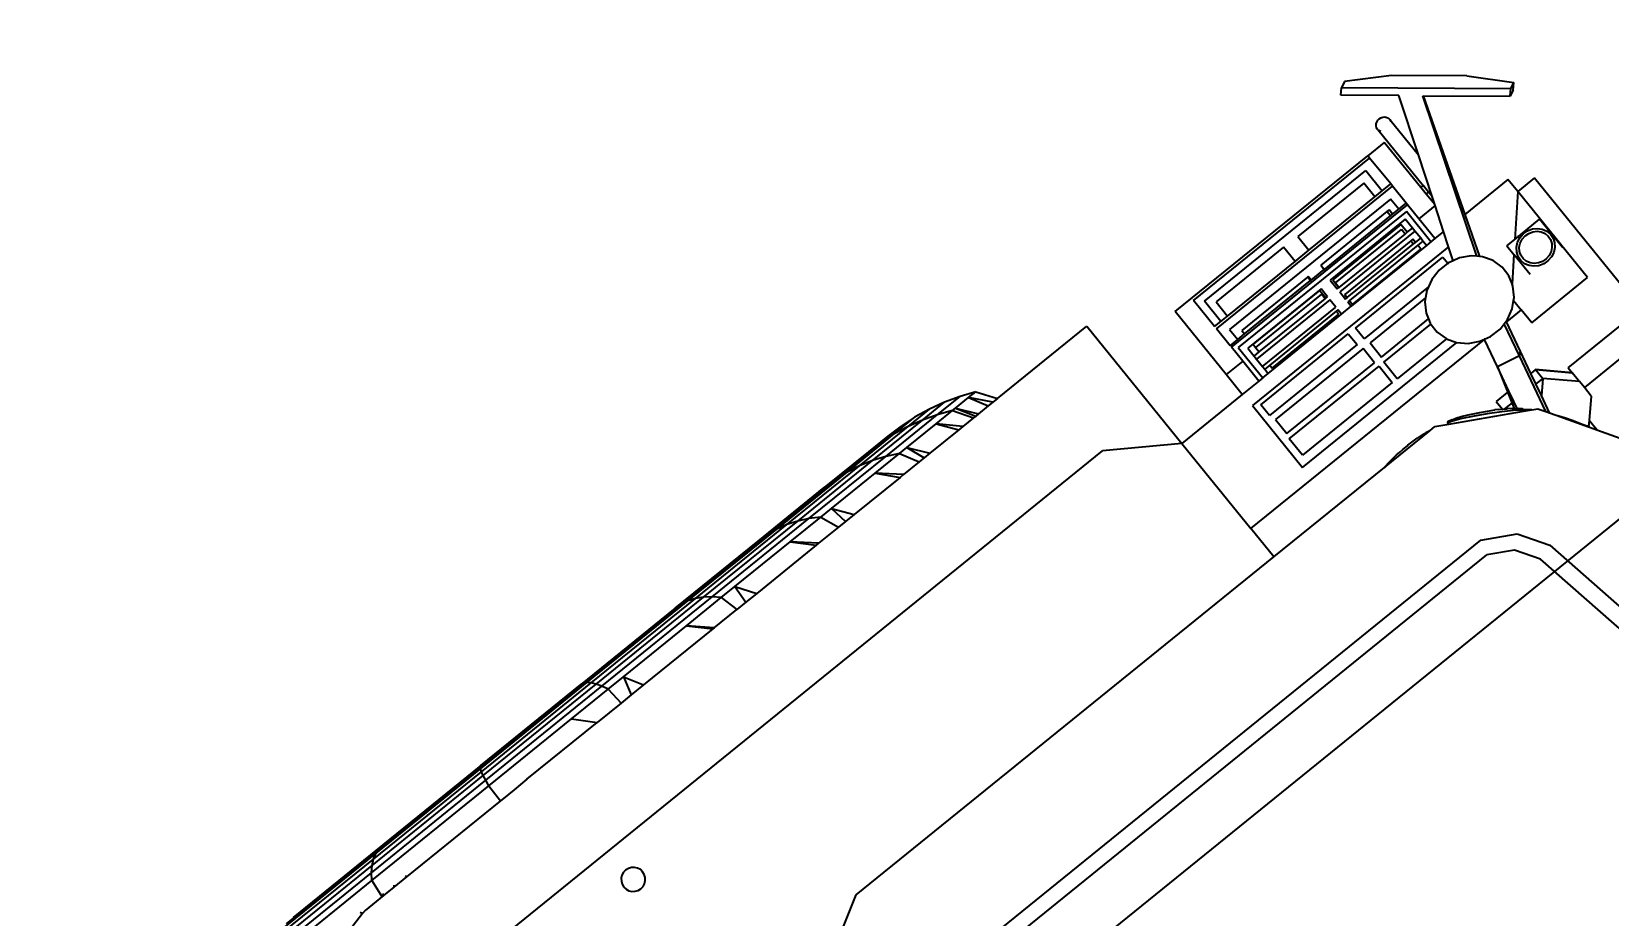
# Model space of a CAD drawing. Header units: inches. Extents: x -625442 to 34963, y -27993 to 66986.
# Drawn here: x -336525.8 to -336460.2, y 27944.3 to 27981.1 of the extents above; entities that cross this region are included whole.
import ezdxf

# ---------------------------------------------------------------- set-up
doc = ezdxf.new("R2010")
doc.units = ezdxf.units.IN
doc.header["$LTSCALE"] = 0.5
doc.header["$MEASUREMENT"] = 0
doc.layers.add('P-FURNITURE', color=201, linetype='Continuous')
doc.layers.add('TEXT', color=7, linetype='Continuous')
doc.styles.add('TXT', font='IC-Romans.shx')

# ---------------------------------------------------------------- blocks, each defined once
blk = doc.blocks.new('John Deere pl')
for p, q in [((4.9485, 1.5966), (4.8806, 1.9943)), ((4.9083, 1.9963), (4.975, 1.6051)), ((4.9783, 1.5478), (4.9485, 1.5966)), ((4.975, 1.6051), (4.9988, 1.5661)), ((5.0316, 1.5181), (4.9783, 1.5478)), ((4.9988, 1.5661), (5.0393, 1.5435)), ((6.1406, 1.5435), (5.0393, 1.5435)), ((4.7671, 1.4966), (4.7456, 1.5318)), ((6.1484, 1.5181), (5.0316, 1.5181)), ((4.7738, 1.4855), (4.7671, 1.4966)), ((4.7671, 1.4966), (4.7671, 1.4767)), ((4.7391, 1.4476), (4.7671, 1.4767)), ((4.7671, 1.4767), (4.7744, 1.4843)), ((4.7738, 1.4855), (4.7744, 1.4843)), ((4.7745, 1.4844), (4.7738, 1.4855)), ((4.7744, 1.4843), (4.7745, 1.4844)), ((4.7744, 1.4843), (4.7758, 1.4816)), ((4.8042, 1.4359), (4.7745, 1.4844)), ((4.7812, 1.4717), (4.7758, 1.4816)), ((4.788, 1.4602), (4.7812, 1.4717)), ((4.7391, 1.4476), (4.7391, 1.4294)), ((4.7951, 1.4488), (4.788, 1.4602)), ((4.8016, 1.4394), (4.7951, 1.4488)), ((4.8042, 1.4359), (4.8016, 1.4394)), ((4.6283, 1.4294), (4.7391, 1.4294)), ((4.7391, 1.4294), (4.7391, 1.4165)), ((4.7391, 1.4165), (4.7831, 1.3743)), ((4.7391, 1.3979), (4.7391, 1.4165)), ((4.8139, 1.42), (4.7898, 1.3207)), ((4.8103, 1.4259), (4.8027, 1.3948)), ((4.8103, 1.4259), (4.8042, 1.4359)), ((4.8139, 1.42), (4.8103, 1.4259)), ((4.8212, 1.4081), (4.8139, 1.42)), ((4.5841, 1.1069), (4.5841, 1.3871)), ((4.7391, 1.3871), (4.6283, 1.3871)), ((4.7391, 1.3871), (4.7391, 1.4001)), ((4.7391, 1.3976), (4.7391, 1.3979)), ((4.7831, 1.3553), (4.7391, 1.3979)), ((4.7391, 1.3976), (4.7831, 1.3553)), ((4.7391, 1.3871), (4.7391, 1.3976)), ((4.7831, 1.3743), (4.8027, 1.3948)), ((4.8027, 1.3948), (4.7978, 1.3742)), ((4.8395, 1.3979), (4.8212, 1.4081)), ((4.8298, 1.4033), (4.8524, 1.3834)), ((4.8395, 1.3979), (4.8389, 1.3978)), ((4.8402, 1.3948), (4.8389, 1.3978)), ((4.8389, 1.3978), (4.8398, 1.395)), ((4.9519, 1.335), (4.8395, 1.3979)), ((4.8411, 1.3921), (4.8398, 1.395)), ((4.85, 1.3873), (4.8402, 1.3948)), ((4.8411, 1.3921), (4.8456, 1.3876)), ((4.8474, 1.3862), (4.8456, 1.3876)), ((4.8668, 1.3763), (4.85, 1.3873)), ((4.7831, 1.3743), (4.7978, 1.3742)), ((4.7831, 1.3553), (4.7831, 1.3743)), ((4.7978, 1.3742), (4.7932, 1.3553)), ((4.8294, 1.3117), (4.8514, 1.3831)), ((4.8444, 1.3739), (4.8399, 1.3553)), ((4.8474, 1.3862), (4.8444, 1.3739)), ((4.8444, 1.3739), (4.8642, 1.3738)), ((4.8541, 1.3811), (4.8474, 1.3862)), ((4.8541, 1.3811), (4.8605, 1.3762)), ((4.8642, 1.3738), (4.8605, 1.3762)), ((4.8671, 1.3719), (4.8642, 1.3738)), ((4.888, 1.3636), (4.8668, 1.3763)), ((4.8671, 1.3553), (4.8671, 1.3719)), ((4.8724, 1.3684), (4.8671, 1.3719)), ((4.8724, 1.3684), (4.8777, 1.365)), ((4.8884, 1.3587), (4.8777, 1.365)), ((4.9104, 1.3511), (4.888, 1.3636)), ((4.7831, 1.3553), (4.7932, 1.3553)), ((4.7932, 1.3553), (4.7835, 1.3151)), ((4.8399, 1.3553), (4.8294, 1.3117)), ((4.8399, 1.3553), (4.8671, 1.3553)), ((4.8996, 1.3524), (4.8884, 1.3587)), ((4.9097, 1.3472), (4.8996, 1.3524)), ((4.9175, 1.3432), (4.9097, 1.3472)), ((4.9307, 1.3406), (4.9104, 1.3511)), ((4.9281, 1.3384), (4.9175, 1.3432)), ((4.9369, 1.3348), (4.9281, 1.3384)), ((4.9456, 1.3339), (4.9307, 1.3406)), ((4.9433, 1.333), (4.9369, 1.3348)), ((4.9519, 1.335), (4.9521, 1.3346)), ((4.9724, 1.3236), (4.9519, 1.335)), ((4.953, 1.3318), (4.9521, 1.3346)), ((6.2592, 1.3525), (6.2075, 1.3236)), ((4.7835, 1.3151), (4.7709, 1.2633)), ((4.7898, 1.3207), (4.776, 1.2635)), ((4.7835, 1.3151), (4.7898, 1.3207)), ((4.7898, 1.3207), (4.8294, 1.3117)), ((4.8294, 1.3117), (4.8176, 1.2633)), ((4.9433, 1.333), (4.95, 1.3313)), ((4.953, 1.3318), (4.9456, 1.3339)), ((4.95, 1.3313), (4.953, 1.3318)), ((4.9834, 1.3236), (4.9724, 1.3236)), ((4.9834, 1.3236), (4.9906, 1.3222)), ((5.0802, 1.3236), (4.9834, 1.3236)), ((4.9957, 1.3213), (4.9906, 1.3222)), ((4.9957, 1.3213), (5.0076, 1.3202)), ((5.0156, 1.3198), (5.0076, 1.3202)), ((5.0268, 1.3197), (5.0156, 1.3198)), ((5.0268, 1.3197), (5.0271, 1.3197)), ((5.0314, 1.3196), (5.0271, 1.3197)), ((5.0379, 1.3197), (5.0314, 1.3196)), ((5.0442, 1.32), (5.0379, 1.3197)), ((5.0515, 1.3203), (5.0442, 1.32)), ((5.0613, 1.321), (5.0515, 1.3203)), ((5.0716, 1.3224), (5.0613, 1.321)), ((5.0717, 1.3224), (5.0716, 1.3224)), ((5.0802, 1.3236), (5.0717, 1.3224)), ((5.0802, 1.3236), (5.0802, 1.3236)), ((5.3161, 1.3236), (5.0802, 1.3236)), ((6.2075, 1.3236), (5.3161, 1.3236)), ((5.3161, 1.3236), (5.3161, 1.2633)), ((4.7391, 1.2909), (4.6201, 1.2909)), ((4.6201, 1.2909), (4.6201, 1.1069)), ((4.7391, 1.2909), (4.7391, 1.2633)), ((4.7391, 1.2431), (4.7391, 1.2633)), ((4.7391, 1.2633), (4.7709, 1.2633)), ((4.7672, 1.2615), (4.7498, 1.2526)), ((4.7706, 1.2623), (4.7672, 1.2615)), ((4.776, 1.2635), (4.7706, 1.2623)), ((4.7709, 1.2633), (4.7706, 1.2623)), ((4.7866, 1.2659), (4.776, 1.2635)), ((4.8065, 1.2656), (4.7866, 1.2659)), ((4.8175, 1.2627), (4.8065, 1.2656)), ((4.8175, 1.2627), (4.8174, 1.2625)), ((4.8176, 1.2633), (4.8175, 1.2627)), ((4.8257, 1.2605), (4.8175, 1.2627)), ((5.3161, 1.2633), (4.8176, 1.2633)), ((4.8427, 1.2511), (4.8257, 1.2605)), ((5.3161, 1.0813), (5.3161, 1.2633)), ((4.7355, 1.2399), (4.7252, 1.2242)), ((4.7391, 1.2431), (4.7355, 1.2399)), ((4.7498, 1.2526), (4.7391, 1.2431)), ((4.8562, 1.2382), (4.8427, 1.2511)), ((5.1856, 1.2382), (4.8562, 1.2382)), ((4.8566, 1.2379), (4.8562, 1.2382)), ((4.8658, 1.2224), (4.8566, 1.2379)), ((5.1856, 1.1063), (5.1856, 1.2382)), ((4.621, 1.2269), (4.621, 1.1657)), ((4.6225, 1.1961), (4.6231, 1.204)), ((4.6231, 1.204), (4.626, 1.2114)), ((4.626, 1.2114), (4.6308, 1.218)), ((4.628, 1.203), (4.6304, 1.2094)), ((4.6304, 1.2094), (4.6345, 1.2149)), ((4.6308, 1.218), (4.6374, 1.2232)), ((4.6345, 1.2149), (4.6401, 1.2193)), ((4.6374, 1.2232), (4.6451, 1.2266)), ((4.6401, 1.2193), (4.6467, 1.2222)), ((4.6451, 1.2266), (4.6536, 1.228)), ((4.6467, 1.2222), (4.6539, 1.2235)), ((4.6536, 1.228), (4.6622, 1.2274)), ((4.6539, 1.2235), (4.6612, 1.2229)), ((4.6612, 1.2229), (4.6681, 1.2207)), ((4.6622, 1.2274), (4.6703, 1.2248)), ((4.6681, 1.2207), (4.6741, 1.2169)), ((4.6703, 1.2248), (4.6774, 1.2203)), ((4.6741, 1.2169), (4.6788, 1.2118)), ((4.6774, 1.2203), (4.683, 1.2143)), ((4.6788, 1.2118), (4.682, 1.2058)), ((4.682, 1.2058), (4.6834, 1.1991)), ((4.683, 1.2143), (4.6868, 1.2072)), ((4.6868, 1.2072), (4.6884, 1.1994)), ((4.691, 1.2269), (4.691, 1.1843)), ((4.691, 1.1843), (4.724, 1.2203)), ((4.7197, 1.2066), (4.7193, 1.1882)), ((4.724, 1.2203), (4.7197, 1.2066)), ((4.7252, 1.2242), (4.724, 1.2203)), ((4.8657, 1.2224), (4.8658, 1.2224)), ((4.8662, 1.2218), (4.8658, 1.2224)), ((4.8658, 1.2224), (4.9713, 1.2224)), ((4.871, 1.204), (4.8662, 1.2218)), ((4.8707, 1.1874), (4.871, 1.204)), ((4.9713, 1.2224), (4.9713, 1.1874)), ((4.9813, 1.2224), (5.1733, 1.2224)), ((4.9813, 1.1874), (4.9813, 1.2224)), ((5.1733, 1.2224), (5.1733, 1.1874)), ((4.624, 1.1883), (4.6225, 1.1961)), ((4.6278, 1.1811), (4.624, 1.1883)), ((4.6274, 1.1963), (4.628, 1.203)), ((4.6288, 1.1897), (4.6274, 1.1963)), ((4.6334, 1.1751), (4.6278, 1.1811)), ((4.632, 1.1836), (4.6288, 1.1897)), ((4.6367, 1.1785), (4.632, 1.1836)), ((4.6428, 1.1747), (4.6367, 1.1785)), ((4.6763, 1.1805), (4.6707, 1.1762)), ((4.68, 1.1775), (4.6735, 1.1723)), ((4.6804, 1.1861), (4.6763, 1.1805)), ((4.6848, 1.184), (4.68, 1.1775)), ((4.6828, 1.1924), (4.6804, 1.1861)), ((4.6834, 1.1991), (4.6828, 1.1924)), ((4.6877, 1.1915), (4.6848, 1.184)), ((4.6884, 1.1994), (4.6877, 1.1915)), ((4.691, 1.1657), (4.691, 1.1843)), ((4.7193, 1.1882), (4.7241, 1.1705)), ((4.8651, 1.1681), (4.8683, 1.1782)), ((4.8683, 1.1782), (4.8706, 1.1857)), ((4.9687, 1.1782), (4.8683, 1.1782)), ((4.8706, 1.1857), (4.8707, 1.1874)), ((4.9713, 1.1874), (4.8707, 1.1874)), ((4.9687, 1.1482), (4.9687, 1.1782)), ((5.1733, 1.1874), (4.9813, 1.1874)), ((4.9837, 1.1782), (4.9837, 1.1482)), ((5.1707, 1.1782), (4.9837, 1.1782)), ((5.1707, 1.1482), (5.1707, 1.1782)), ((4.6201, 1.1069), (4.674, 1.1657)), ((4.674, 1.1657), (4.621, 1.1657)), ((4.6405, 1.1706), (4.6334, 1.1751)), ((4.6486, 1.168), (4.6405, 1.1706)), ((4.6497, 1.1725), (4.6428, 1.1747)), ((4.6572, 1.1674), (4.6486, 1.168)), ((4.6569, 1.172), (4.6497, 1.1725)), ((4.6641, 1.1733), (4.6569, 1.172)), ((4.6657, 1.1689), (4.6572, 1.1674)), ((4.6707, 1.1762), (4.6641, 1.1733)), ((4.6735, 1.1723), (4.6657, 1.1689)), ((4.6657, 1.1689), (4.6672, 1.1645)), ((4.691, 1.1657), (4.674, 1.1657)), ((4.7123, 1.0812), (4.7374, 1.151)), ((4.7241, 1.1705), (4.7338, 1.1544)), ((4.7338, 1.1544), (4.7374, 1.151)), ((4.7374, 1.151), (4.7374, 1.1511)), ((4.7374, 1.151), (4.7406, 1.1479)), ((4.8501, 1.1482), (4.8549, 1.1524)), ((4.8549, 1.1524), (4.8651, 1.1681)), ((4.7406, 1.1479), (4.6425, 0.8844)), ((4.7407, 1.148), (4.7406, 1.1479)), ((4.7406, 1.1479), (4.7476, 1.1412)), ((4.7476, 1.1412), (4.7647, 1.1318)), ((4.7647, 1.1318), (4.7758, 1.1288)), ((4.7758, 1.1288), (4.7672, 1.1063)), ((4.7758, 1.1288), (4.7838, 1.1267)), ((4.7838, 1.1267), (4.7852, 1.1267)), ((4.7852, 1.1267), (4.7852, 1.128)), ((4.7852, 1.1267), (4.8037, 1.1264)), ((4.7852, 1.1137), (4.7852, 1.1267)), ((4.8037, 1.1264), (4.8231, 1.1308)), ((4.8231, 1.1308), (4.8348, 1.1367)), ((4.8345, 1.1367), (4.8348, 1.1367)), ((4.8348, 1.1367), (4.8405, 1.1397)), ((4.8348, 1.1367), (4.9722, 1.1367)), ((4.8405, 1.1397), (4.8501, 1.1482)), ((4.8501, 1.1482), (4.9687, 1.1482)), ((4.9722, 1.1367), (4.9722, 1.1137)), ((4.9837, 1.1482), (5.1707, 1.1482)), ((4.9872, 1.1137), (4.9872, 1.1367)), ((4.9872, 1.1367), (5.1742, 1.1367)), ((5.1742, 1.1367), (5.1742, 1.1137)), ((4.5841, 1.1069), (4.6201, 1.1069)), ((4.6201, 1.1069), (4.6201, 1.0812)), ((4.7672, 1.1063), (4.7576, 1.0812)), ((4.7672, 1.1063), (5.1856, 1.1063)), ((4.9722, 1.1137), (4.7852, 1.1137)), ((5.1742, 1.1137), (4.9872, 1.1137)), ((4.6201, 1.0812), (4.7123, 1.0812)), ((4.6419, 0.8849), (4.7123, 1.0812)), ((4.7576, 1.0812), (4.7415, 1.0389)), ((4.7576, 1.0812), (4.7761, 1.0812)), ((4.7761, 1.0812), (4.7761, 1.0389)), ((4.7761, 1.0812), (4.7846, 1.0812)), ((4.7846, 1.0812), (4.7846, 1.0167)), ((4.7846, 1.0812), (4.7941, 1.0812)), ((4.7941, 1.0812), (4.7941, 1.072)), ((4.7941, 1.0812), (4.9545, 1.0812)), ((4.8052, 1.0802), (4.8052, 1.072)), ((4.9509, 1.0802), (4.8052, 1.0802)), ((4.9509, 1.072), (4.9509, 1.0802)), ((4.9545, 1.072), (4.9545, 1.0812)), ((4.9755, 1.0812), (4.9545, 1.0812)), ((4.9755, 1.0812), (4.9755, 1.072)), ((5.1319, 1.0812), (4.9755, 1.0812)), ((4.979, 1.0784), (4.979, 1.072)), ((5.1209, 1.0784), (4.979, 1.0784)), ((5.1209, 1.072), (5.1209, 1.0784)), ((5.1319, 1.072), (5.1319, 1.0812)), ((5.1434, 1.0812), (5.1319, 1.0812)), ((5.1434, 1.0167), (5.1434, 1.0812)), ((5.1434, 1.0812), (5.1519, 1.0812)), ((5.1519, 1.0812), (5.1871, 1.0812)), ((5.1519, 1.0812), (5.1519, 1.0389)), ((5.1871, 1.0812), (5.1871, 1.0389)), ((5.1871, 1.0812), (5.3161, 1.0812)), ((5.3161, 1.0812), (5.3161, 1.0813)), ((5.3161, 1.0813), (5.4264, 1.0082)), ((5.3161, 0.8309), (5.3161, 1.0812)), ((6.4593, 1.0761), (6.4587, 1.0709)), ((6.4613, 1.0809), (6.4593, 1.0761)), ((6.4645, 1.085), (6.4613, 1.0809)), ((6.4687, 1.0882), (6.4645, 1.085)), ((6.4735, 1.0902), (6.4687, 1.0882)), ((6.4787, 1.0909), (6.4735, 1.0902)), ((6.4838, 1.0902), (6.4787, 1.0909)), ((6.4887, 1.0882), (6.4838, 1.0902)), ((6.4928, 1.085), (6.4887, 1.0882)), ((6.496, 1.0809), (6.4928, 1.085)), ((6.498, 1.0761), (6.496, 1.0809)), ((6.4987, 1.0709), (6.498, 1.0761)), ((4.7941, 1.072), (4.7941, 1.066)), ((4.7941, 1.072), (4.8052, 1.072)), ((4.7941, 1.066), (4.7941, 1.0507)), ((4.8052, 1.066), (4.7941, 1.066)), ((4.7941, 1.0507), (4.9545, 1.0507)), ((4.7941, 1.0507), (4.7941, 1.0442)), ((4.8052, 1.072), (4.9509, 1.072)), ((4.8052, 1.066), (4.8052, 1.0591)), ((4.8098, 1.066), (4.8052, 1.066)), ((4.8052, 1.0591), (4.8098, 1.0591)), ((4.8098, 1.066), (4.8098, 1.0591)), ((4.9507, 1.066), (4.8098, 1.066)), ((4.8098, 1.0591), (4.9507, 1.0591)), ((4.9507, 1.0591), (4.9507, 1.066)), ((4.9509, 1.066), (4.9507, 1.066)), ((4.9507, 1.0591), (4.9509, 1.0591)), ((4.9509, 1.072), (4.9545, 1.072)), ((4.9509, 1.0591), (4.9509, 1.066)), ((4.9545, 1.066), (4.9509, 1.066)), ((4.9545, 1.0507), (4.9545, 1.066)), ((4.9755, 1.072), (4.979, 1.072)), ((4.9755, 1.066), (4.9755, 1.0507)), ((5.1319, 1.066), (4.9755, 1.066)), ((4.9755, 1.0507), (5.1319, 1.0507)), ((4.979, 1.072), (5.1209, 1.072)), ((5.1209, 1.072), (5.1319, 1.072)), ((5.1319, 1.066), (5.1319, 1.072)), ((5.1319, 1.0507), (5.1319, 1.066)), ((5.1319, 1.0442), (5.1319, 1.0507)), ((6.4587, 1.0709), (6.4593, 1.0657)), ((6.4593, 1.0657), (6.4613, 1.0609)), ((6.4613, 1.0609), (6.4645, 1.0567)), ((6.4645, 1.0567), (6.4687, 1.0536)), ((6.4687, 1.0536), (6.4735, 1.0516)), ((6.4735, 1.0516), (6.4787, 1.0509)), ((6.4787, 1.0509), (6.4838, 1.0516)), ((6.4838, 1.0516), (6.4887, 1.0536)), ((6.4887, 1.0536), (6.4928, 1.0567)), ((6.4928, 1.0567), (6.496, 1.0609)), ((6.496, 1.0609), (6.498, 1.0657)), ((6.498, 1.0657), (6.4987, 1.0709)), ((4.7359, 1.0242), (4.7098, 0.9558)), ((4.7409, 1.0372), (4.7359, 1.0242)), ((4.7359, 1.0242), (4.7359, 1.0147)), ((4.7415, 1.0389), (4.7409, 1.0372)), ((4.7409, 1.0372), (4.7409, 1.0147)), ((4.7415, 1.0389), (4.7761, 1.0389)), ((4.7761, 1.0389), (4.7761, 1.0089)), ((4.7941, 1.0442), (4.7941, 1.0255)), ((4.8052, 1.0442), (4.7941, 1.0442)), ((4.7941, 1.0255), (4.9545, 1.0255)), ((4.8052, 1.0442), (4.8052, 1.0278)), ((4.8098, 1.0442), (4.8052, 1.0442)), ((4.8052, 1.0278), (4.9509, 1.0278)), ((4.8098, 1.0442), (4.8098, 1.0345)), ((4.9507, 1.0442), (4.8098, 1.0442)), ((4.9507, 1.0345), (4.8098, 1.0345)), ((4.9507, 1.0345), (4.9507, 1.0442)), ((4.9509, 1.0442), (4.9507, 1.0442)), ((4.9509, 1.0278), (4.9509, 1.0442)), ((4.9545, 1.0442), (4.9509, 1.0442)), ((4.9545, 1.0255), (4.9545, 1.0442)), ((4.9755, 1.0442), (4.9755, 1.0273)), ((4.979, 1.0442), (4.9755, 1.0442)), ((4.9755, 1.0273), (5.1319, 1.0273)), ((4.979, 1.0442), (4.979, 1.0278)), ((4.9803, 1.0442), (4.979, 1.0442)), ((4.979, 1.0278), (5.1209, 1.0278)), ((4.9803, 1.0442), (4.9803, 1.0345)), ((5.1209, 1.0442), (4.9803, 1.0442)), ((4.9803, 1.0345), (5.1209, 1.0345)), ((5.1209, 1.0345), (5.1209, 1.0442)), ((5.1319, 1.0442), (5.1209, 1.0442)), ((5.1209, 1.0278), (5.1209, 1.0345)), ((5.1319, 1.0273), (5.1319, 1.0442)), ((5.1519, 1.0389), (5.1519, 1.0089)), ((5.1519, 1.0389), (5.1871, 1.0389)), ((5.1871, 1.0389), (5.1871, 0.9044)), ((4.7355, 1.0147), (4.7342, 1.0147)), ((4.7355, 1.0007), (4.7342, 1.0007)), ((4.7409, 1.0147), (4.7359, 1.0147)), ((4.7359, 1.0147), (4.7359, 1.0007)), ((4.7409, 1.0007), (4.7359, 1.0007)), ((4.7359, 0.8808), (4.7359, 1.0007)), ((4.7409, 1.0147), (4.7409, 1.0007)), ((4.7409, 1.0007), (4.7409, 0.9044)), ((4.7761, 1.0089), (4.7761, 1.0056)), ((5.1519, 1.0089), (4.7761, 1.0089)), ((4.7761, 1.0056), (4.7761, 0.9695)), ((4.7921, 1.0056), (4.7761, 1.0056)), ((4.7846, 1.0167), (5.1434, 1.0167)), ((4.7921, 1.0056), (4.7921, 0.9843)), ((4.8052, 1.0056), (4.7921, 1.0056)), ((4.8052, 1.0056), (4.8052, 0.9963)), ((4.8098, 1.0056), (4.8052, 1.0056)), ((4.8052, 0.9963), (4.8098, 0.9963)), ((4.8098, 1.0056), (4.8098, 0.9963)), ((4.9507, 1.0056), (4.8098, 1.0056)), ((4.8098, 0.9963), (4.9507, 0.9963)), ((4.9507, 0.9963), (4.9507, 1.0056)), ((4.9509, 1.0056), (4.9507, 1.0056)), ((4.9507, 0.9963), (4.9509, 0.9963)), ((4.9509, 0.9963), (4.9509, 1.0056)), ((4.979, 1.0056), (4.9509, 1.0056)), ((4.979, 1.0056), (4.979, 0.998)), ((4.9803, 1.0056), (4.979, 1.0056)), ((4.979, 0.998), (4.9803, 0.998)), ((4.9803, 1.0056), (4.9803, 0.998)), ((5.1209, 1.0056), (4.9803, 1.0056)), ((4.9803, 0.998), (5.1209, 0.998)), ((5.1209, 0.998), (5.1209, 1.0056)), ((5.1358, 1.0056), (5.1209, 1.0056)), ((5.1358, 0.9843), (5.1358, 1.0056)), ((5.1519, 1.0056), (5.1358, 1.0056)), ((5.1519, 1.0056), (5.1519, 0.9695)), ((6.8568, 1.0082), (5.4264, 1.0082)), ((4.5203, 0.9713), (4.5116, 0.9623)), ((4.5203, 0.9713), (4.5295, 0.9757)), ((4.5305, 0.9762), (4.5218, 0.9673)), ((4.5295, 0.9757), (4.5305, 0.9762)), ((4.6419, 0.8849), (4.5305, 0.9762)), ((4.7761, 0.9695), (4.7761, 0.9647)), ((5.1519, 0.9695), (4.7761, 0.9695)), ((4.7921, 0.9843), (5.1358, 0.9843)), ((4.5218, 0.9673), (4.5116, 0.9623)), ((4.5653, 0.9048), (4.5116, 0.9623)), ((4.5218, 0.9673), (4.7391, 0.7892)), ((4.7098, 0.9558), (4.6731, 0.8593)), ((4.7098, 0.8808), (4.7098, 0.9558)), ((4.7761, 0.9647), (4.7761, 0.9093)), ((4.7943, 0.9647), (4.7761, 0.9647)), ((4.7943, 0.9213), (4.7943, 0.9647)), ((4.8098, 0.9647), (4.7943, 0.9647)), ((4.8098, 0.9647), (4.8098, 0.9356)), ((4.9507, 0.9647), (4.8098, 0.9647)), ((4.9507, 0.9356), (4.9507, 0.9647)), ((4.9803, 0.9647), (4.9507, 0.9647)), ((4.9803, 0.9647), (4.9803, 0.9342)), ((5.1242, 0.9647), (4.9803, 0.9647)), ((5.1242, 0.9342), (5.1242, 0.9647)), ((5.1383, 0.9647), (5.1242, 0.9647)), ((5.1383, 0.9647), (5.1383, 0.9213)), ((5.1519, 0.9647), (5.1383, 0.9647)), ((5.1519, 0.9647), (5.1519, 0.9093)), ((5.1383, 0.9213), (4.7943, 0.9213)), ((4.8098, 0.9356), (4.9507, 0.9356)), ((4.9803, 0.9342), (5.1242, 0.9342)), ((4.5653, 0.9048), (4.6617, 0.8258)), ((4.7409, 0.9044), (4.7761, 0.9044)), ((4.7761, 0.9093), (4.7761, 0.9044)), ((5.1519, 0.9093), (4.7761, 0.9093)), ((5.1871, 0.9044), (4.7761, 0.9044)), ((4.6425, 0.8844), (4.6419, 0.8849)), ((4.7098, 0.8808), (4.7103, 0.8837)), ((4.7098, 0.8808), (4.7098, 0.8806)), ((4.7103, 0.8775), (4.7098, 0.8806)), ((4.7116, 0.8746), (4.7103, 0.8775)), ((4.7136, 0.8721), (4.7116, 0.8746)), ((4.7164, 0.8702), (4.7136, 0.8721)), ((4.7195, 0.869), (4.7164, 0.8702)), ((4.7229, 0.8686), (4.7195, 0.869)), ((4.7262, 0.869), (4.7229, 0.8686)), ((4.7294, 0.8702), (4.7262, 0.869)), ((4.7321, 0.8721), (4.7294, 0.8702)), ((4.7342, 0.8746), (4.7321, 0.8721)), ((4.7342, 0.8866), (4.7355, 0.8837)), ((4.7355, 0.8775), (4.7342, 0.8746)), ((4.7359, 0.8806), (4.7355, 0.8775)), ((4.7359, 0.8808), (4.7359, 0.8807)), ((4.7359, 0.8807), (4.7359, 0.8806)), ((6.8631, 0.8324), (6.9972, 0.8634)), ((4.6731, 0.8593), (4.7478, 0.7982)), ((4.6617, 0.8258), (4.7289, 0.7843)), ((5.5066, 0.8309), (5.3161, 0.8309)), ((5.528, 0.7994), (5.5066, 0.8309)), ((5.5066, 0.8309), (5.5166, 0.8309)), ((5.5166, 0.8309), (5.5433, 0.7994)), ((5.5166, 0.8309), (5.5265, 0.8309)), ((5.5433, 0.7994), (5.5265, 0.8309)), ((5.5265, 0.8309), (5.5477, 0.8309)), ((5.571, 0.7994), (5.5477, 0.8309)), ((5.5477, 0.8309), (5.5535, 0.8309)), ((5.571, 0.7994), (5.5535, 0.8309)), ((5.5535, 0.8309), (5.558, 0.8309)), ((5.5778, 0.7994), (5.558, 0.8309)), ((5.558, 0.8309), (5.5807, 0.8309)), ((5.5807, 0.8309), (5.6125, 0.7994)), ((5.5807, 0.8309), (5.5896, 0.8309)), ((5.6125, 0.7994), (5.5896, 0.8309)), ((5.5896, 0.8309), (5.6511, 0.8309)), ((5.6752, 0.7994), (5.6511, 0.8309)), ((5.6511, 0.8309), (5.6637, 0.8309)), ((5.6752, 0.7994), (5.6637, 0.8309)), ((5.6637, 0.8309), (5.6738, 0.8309)), ((5.6906, 0.7994), (5.6738, 0.8309)), ((5.6738, 0.8309), (5.7076, 0.8309)), ((5.7076, 0.8309), (5.7423, 0.7994)), ((5.7076, 0.8309), (5.7149, 0.8309)), ((5.7423, 0.7994), (5.7149, 0.8309)), ((5.7149, 0.8309), (5.8125, 0.8309)), ((5.8358, 0.7994), (5.8125, 0.8309)), ((5.8125, 0.8309), (5.831, 0.8309)), ((5.8358, 0.7994), (5.831, 0.8309)), ((5.831, 0.8309), (5.8461, 0.8309)), ((5.8588, 0.7994), (5.8461, 0.8309)), ((5.8461, 0.8309), (5.8888, 0.8309)), ((5.8888, 0.8309), (5.924, 0.7994)), ((5.8888, 0.8309), (5.8939, 0.8309)), ((5.924, 0.7994), (5.8939, 0.8309)), ((5.8939, 0.8309), (6.0209, 0.8309)), ((6.0419, 0.7994), (6.0209, 0.8309)), ((6.0209, 0.8309), (6.0442, 0.8309)), ((6.0419, 0.7994), (6.0442, 0.8309)), ((6.0442, 0.8309), (6.0631, 0.8309)), ((6.0709, 0.7994), (6.0631, 0.8309)), ((6.1117, 0.8309), (6.0631, 0.8309)), ((6.1117, 0.8309), (6.1451, 0.7994)), ((6.1117, 0.8309), (6.1144, 0.8309)), ((6.1451, 0.7994), (6.1144, 0.8309)), ((6.1144, 0.8309), (6.2622, 0.8309)), ((6.2794, 0.7994), (6.2622, 0.8309)), ((6.2622, 0.8309), (6.2886, 0.8309)), ((6.2794, 0.7994), (6.2886, 0.8309)), ((6.2886, 0.8309), (6.3102, 0.8309)), ((6.3124, 0.7994), (6.3102, 0.8309)), ((6.3102, 0.8309), (6.3614, 0.8309)), ((6.3906, 0.7994), (6.3614, 0.8309)), ((6.5111, 0.8309), (6.3614, 0.8309)), ((6.5114, 0.8301), (6.5111, 0.8309)), ((6.5111, 0.8309), (6.5387, 0.8309)), ((6.5385, 0.8305), (6.5387, 0.8309)), ((6.5387, 0.8309), (6.5614, 0.8309)), ((6.5613, 0.8296), (6.5614, 0.8309)), ((6.5614, 0.8309), (6.5676, 0.8309)), ((6.5669, 0.7994), (6.5676, 0.8309)), ((6.5676, 0.8309), (6.768, 0.8309)), ((6.7687, 0.8277), (6.768, 0.8309)), ((6.768, 0.8309), (6.7951, 0.8309)), ((6.7933, 0.8281), (6.7951, 0.8309)), ((6.7951, 0.8309), (6.8175, 0.8309)), ((6.8165, 0.8272), (6.8175, 0.8309)), ((6.817, 0.7994), (6.8206, 0.8302)), ((6.8175, 0.8309), (6.8568, 0.8309)), ((6.8568, 0.8309), (6.8631, 0.8324)), ((6.8631, 0.8324), (6.865, 0.8285)), ((4.7289, 0.7843), (4.7391, 0.7892)), ((4.7478, 0.7982), (4.7391, 0.7892)), ((5.528, 0.7994), (5.553, 0.789)), ((5.5433, 0.7994), (5.528, 0.7994)), ((5.571, 0.7994), (5.5433, 0.7994)), ((5.553, 0.789), (5.5788, 0.7804)), ((5.6015, 0.789), (5.553, 0.789)), ((5.5778, 0.7994), (5.571, 0.7994)), ((5.5778, 0.7994), (5.6015, 0.789)), ((5.6125, 0.7994), (5.5778, 0.7994)), ((5.7114, 0.789), (5.6015, 0.789)), ((5.6015, 0.789), (5.626, 0.7804)), ((5.6752, 0.7994), (5.6125, 0.7994)), ((5.6906, 0.7994), (5.6752, 0.7994)), ((5.7423, 0.7994), (5.6906, 0.7994)), ((5.6906, 0.7994), (5.7114, 0.789)), ((5.8753, 0.789), (5.7114, 0.789)), ((5.7114, 0.789), (5.733, 0.7804)), ((5.8358, 0.7994), (5.7423, 0.7994)), ((5.8588, 0.7994), (5.8358, 0.7994)), ((5.8588, 0.7994), (5.8753, 0.789)), ((5.924, 0.7994), (5.8588, 0.7994)), ((6.082, 0.789), (5.8753, 0.789)), ((5.8753, 0.789), (5.8924, 0.7804)), ((6.0419, 0.7994), (5.924, 0.7994)), ((6.0709, 0.7994), (6.0419, 0.7994)), ((6.1451, 0.7994), (6.0709, 0.7994)), ((6.0709, 0.7994), (6.082, 0.789)), ((6.3173, 0.789), (6.082, 0.789)), ((6.082, 0.789), (6.0934, 0.7804)), ((6.2794, 0.7994), (6.1451, 0.7994)), ((6.3124, 0.7994), (6.2794, 0.7994)), ((6.3906, 0.7994), (6.3124, 0.7994)), ((6.3124, 0.7994), (6.3173, 0.789)), ((6.5652, 0.789), (6.3173, 0.789)), ((6.3173, 0.789), (6.3223, 0.7804)), ((6.5669, 0.7994), (6.3906, 0.7994)), ((6.5652, 0.789), (6.5635, 0.7804)), ((6.5669, 0.7994), (6.5652, 0.789)), ((6.809, 0.789), (6.5652, 0.789)), ((6.817, 0.7994), (6.5669, 0.7994)), ((6.809, 0.789), (6.8006, 0.7804)), ((6.817, 0.7994), (6.809, 0.789)), ((7.0318, 0.789), (6.809, 0.789)), ((7.0457, 0.7994), (6.817, 0.7994)), ((5.5788, 0.7804), (5.6054, 0.7736)), ((5.626, 0.7804), (5.5788, 0.7804)), ((5.6054, 0.7736), (5.6324, 0.7688)), ((5.6512, 0.7736), (5.6054, 0.7736)), ((5.626, 0.7804), (5.6512, 0.7736)), ((5.733, 0.7804), (5.626, 0.7804)), ((5.6324, 0.7688), (5.6599, 0.7658)), ((5.6769, 0.7688), (5.6324, 0.7688)), ((5.6512, 0.7736), (5.6769, 0.7688)), ((5.7551, 0.7736), (5.6512, 0.7736)), ((5.6599, 0.7658), (5.6875, 0.7649)), ((5.6599, 0.7658), (5.7029, 0.7658)), ((5.6769, 0.7688), (5.7029, 0.7658)), ((5.7777, 0.7688), (5.6769, 0.7688)), ((5.6875, 0.7649), (5.7291, 0.7649)), ((5.7029, 0.7658), (5.7291, 0.7649)), ((5.7029, 0.7658), (5.8005, 0.7658)), ((5.7291, 0.7649), (5.8235, 0.7649)), ((5.8924, 0.7804), (5.733, 0.7804)), ((5.733, 0.7804), (5.7551, 0.7736)), ((5.7551, 0.7736), (5.7777, 0.7688)), ((5.9099, 0.7736), (5.7551, 0.7736)), ((5.7777, 0.7688), (5.8005, 0.7658)), ((5.9278, 0.7688), (5.7777, 0.7688)), ((5.8005, 0.7658), (5.8235, 0.7649)), ((5.8005, 0.7658), (5.9459, 0.7658)), ((5.9642, 0.7649), (5.8235, 0.7649)), ((6.0934, 0.7804), (5.8924, 0.7804)), ((5.8924, 0.7804), (5.9099, 0.7736)), ((5.9099, 0.7736), (5.9278, 0.7688)), ((6.1052, 0.7736), (5.9099, 0.7736)), ((5.9278, 0.7688), (5.9459, 0.7658)), ((6.1172, 0.7688), (5.9278, 0.7688)), ((5.9459, 0.7658), (5.9642, 0.7649)), ((5.9459, 0.7658), (6.1293, 0.7658)), ((6.1415, 0.7649), (5.9642, 0.7649)), ((6.0934, 0.7804), (6.1052, 0.7736)), ((6.3223, 0.7804), (6.0934, 0.7804)), ((6.1052, 0.7736), (6.1172, 0.7688)), ((6.3275, 0.7736), (6.1052, 0.7736)), ((6.1172, 0.7688), (6.1293, 0.7658)), ((6.3328, 0.7688), (6.1172, 0.7688)), ((6.1293, 0.7658), (6.1415, 0.7649)), ((6.1293, 0.7658), (6.3382, 0.7658)), ((6.1415, 0.7649), (6.3435, 0.7649)), ((6.3223, 0.7804), (6.3275, 0.7736)), ((6.5635, 0.7804), (6.3223, 0.7804)), ((6.3275, 0.7736), (6.3328, 0.7688)), ((6.5618, 0.7736), (6.3275, 0.7736)), ((6.3328, 0.7688), (6.3382, 0.7658)), ((6.56, 0.7688), (6.3328, 0.7688)), ((6.3382, 0.7658), (6.3435, 0.7649)), ((6.3382, 0.7658), (6.5582, 0.7658)), ((6.5564, 0.7649), (6.3435, 0.7649)), ((6.5582, 0.7658), (6.5564, 0.7649)), ((6.5564, 0.7649), (6.7656, 0.7649)), ((6.56, 0.7688), (6.5582, 0.7658)), ((6.5582, 0.7658), (6.7745, 0.7658)), ((6.5618, 0.7736), (6.56, 0.7688)), ((6.7833, 0.7688), (6.56, 0.7688)), ((6.5635, 0.7804), (6.5618, 0.7736)), ((6.7921, 0.7736), (6.5618, 0.7736)), ((6.8006, 0.7804), (6.5635, 0.7804)), ((6.7745, 0.7658), (6.7656, 0.7649)), ((6.7656, 0.7649), (6.9569, 0.7649)), ((6.7833, 0.7688), (6.7745, 0.7658)), ((6.7745, 0.7658), (6.9723, 0.7658)), ((6.7921, 0.7736), (6.7833, 0.7688)), ((6.9875, 0.7688), (6.7833, 0.7688)), ((6.8006, 0.7804), (6.7921, 0.7736)), ((7.0026, 0.7736), (6.7921, 0.7736)), ((7.0174, 0.7804), (6.8006, 0.7804))]:
    blk.add_line(p, q)

msp = doc.modelspace()

# ---------------------------------------------------------------- linework, layer by layer
at = {"layer": 'DEFPOINTS'}
msp.add_line((-339065.43942, 25850.62558), (-335407.79377, 28812.62354), dxfattribs=at)

# ---------------------------------------------------------------- block references
at = {"layer": 'P-FURNITURE', "xscale": 25.10658779755309, "yscale": 25.10658779755309, "zscale": 25.10658779755309, "rotation": 219.0008979420502}
msp.add_blockref('John Deere pl', (-336391.29413, 28069.01563), dxfattribs=at)

# ---------------------------------------------------------------- texts
at = {"layer": 'TEXT', "insert": (-336577.40408, 27938.84624), "char_height": 19.2, "attachment_point": 2, "rotation": 309.496887, "style": 'TXT'}
msp.add_mtext('Building Overhang', dxfattribs=at)

doc.saveas('drawing.dxf')
